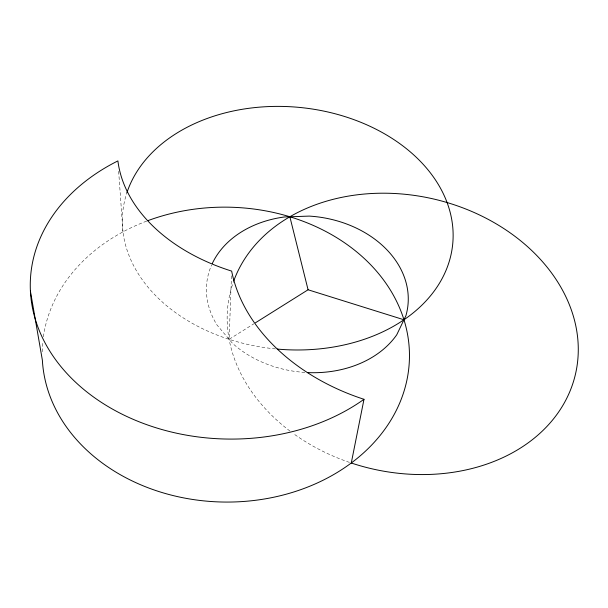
<?xml version="1.0" encoding="UTF-8"?>
<svg xmlns="http://www.w3.org/2000/svg" width="608" height="608" viewBox="0 0 608 608"><rect width="100%" height="100%" fill="white"/><g stroke="black" fill="none" stroke-linecap="round" stroke-linejoin="round"><path stroke-width="0.46" stroke-dasharray="3.04 2.28" d="M231.473 275.842L229.11 339.317L253.84 323.806M118.644 171.312L122.983 231.868M304.844 372.43A101.202 78.075 6.6 0 1 232.461 343.284L217.01 324.999A101.202 78.075 6.6 0 1 211.554 265.118M275.454 348.901A165.748 121.334 5.4 0 1 126.935 192.63M349.463 462.392A177.384 138.381 13.2 0 1 293.026 433.314M289.97 431.057A177.384 138.381 13.2 0 1 233.343 282.044M42.195 351.758A183.646 147.448 0.9 0 1 42.712 342.372M43.381 336.786A183.646 147.448 0.9 0 1 146.984 220.993"/><path stroke-width="0.91" d="M363.994 399.296A197.661 151.103 1.8 0 1 73.591 380.327A197.661 151.103 1.8 0 1 117.899 160.907A177.118 122.542 5.7 0 0 231.656 271.1A190.456 141.102 12.6 0 0 363.994 399.296L351.28 463A177.384 138.381 13.2 0 0 570.988 388.71A177.384 138.381 13.2 0 0 451.455 203.893A177.384 138.381 13.2 0 0 233.662 281.154M255.428 322.802L308.074 289.773L403.955 319.77M289.864 216.767L308.074 289.773M30.4 291.11L42.37 360.194A183.646 147.448 0.9 0 0 257.99 499.966A183.646 147.448 0.9 0 0 400.87 311A183.646 147.448 0.9 0 0 147.873 220.658M307.618 372.59A101.202 78.075 6.6 0 0 396.75 334.78L405.901 315.727A101.202 78.075 6.6 0 0 309.29 216.098L284.529 216.957A101.202 78.075 6.6 0 0 212.306 263.462M126.935 192.63A165.748 121.334 5.4 0 1 317.148 109.82A165.748 121.334 5.4 0 1 451.926 250.017A165.748 121.334 5.4 0 1 277.332 349.076"/></g></svg>
